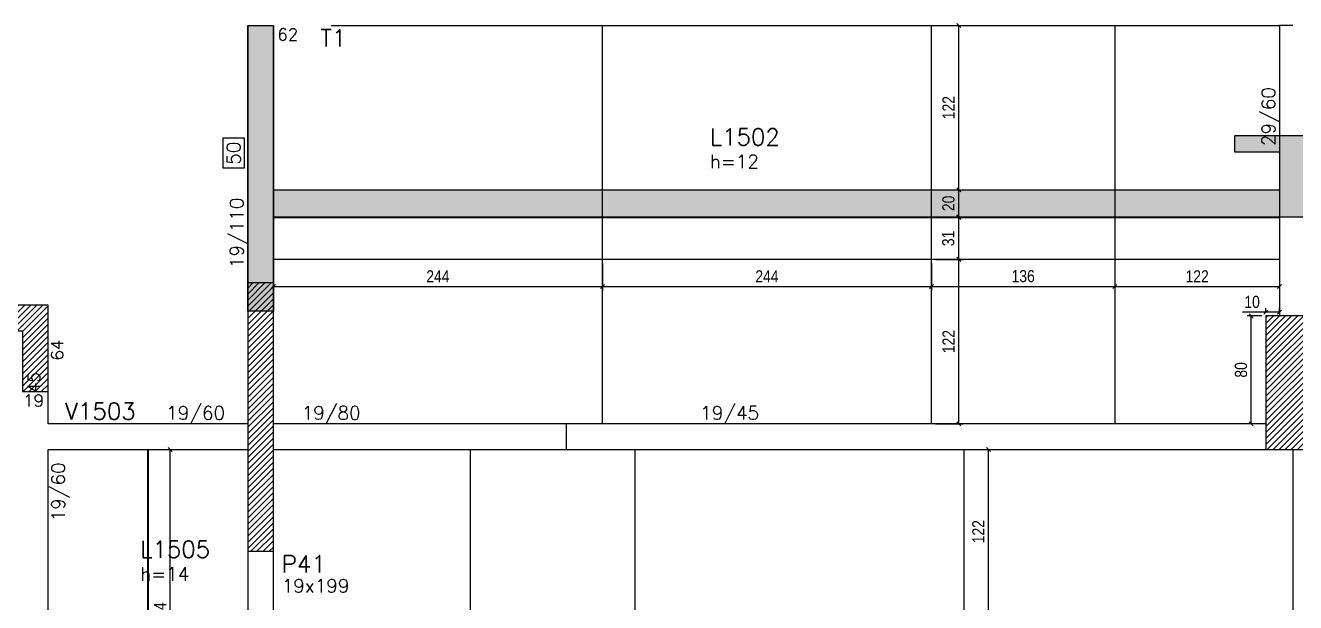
# Model space of a CAD drawing. Extents: x 1860 to 8661, y -614 to 3008.
# Drawn here: x 5906 to 6848, y 2010 to 2438 of the extents above; entities that cross this region are included whole.
import ezdxf
from ezdxf.enums import TextEntityAlignment as Align

# ---------------------------------------------------------------- set-up
doc = ezdxf.new("R2010")
doc.units = 0
for name, color, linetype in [('COTA', 241, 'Continuous'), ('F-CORTE', 4, 'Continuous'), ('F-DESNIVEL-1', 254, 'Continuous'), ('F-LAJES-DIM', 2, 'Continuous'), ('F-LAJES-NOME', 4, 'Continuous'), ('F-PILARES-DIM', 172, 'Continuous'), ('F-PILARES-HACH', 174, 'Continuous'), ('F-PILARES-NOME', 170, 'Continuous'), ('F-PILARES-S', 170, 'Continuous'), ('F-SOLIDO-CORTE', 71, 'Continuous'), ('F-VIGAS', 3, 'Continuous'), ('F-VIGAS-DIM', 2, 'Continuous'), ('F-VIGAS-NOME', 4, 'Continuous'), ('Painéis', 200, 'Continuous')]:
    doc.layers.add(name, color=color, linetype=linetype)
doc.layers.add('Hachura', color=251, linetype='Continuous', lineweight=9)
doc.styles.add('COTA TECNICA-50', font='techl___.ttf', dxfattribs={"height": 9})
doc.styles.add('MCP', font='romans.shx')
doc.dimstyles.new('COTA PAINEL-50', dxfattribs={"dimtxt": 9, "dimasz": 3, "dimexe": 3, "dimexo": 3, "dimgap": 3, "dimtad": 1, "dimdec": 1, "dimzin": 12, "dimdsep": 46, "dimtxsty": 'COTA TECNICA-50', "dimblk1": 'OBLIQUE', "dimblk2": 'OBLIQUE', "dimsah": 1, "dimcen": 0.9, "dimclrd": 4, "dimclre": 4, "dimclrt": 240, "dimadec": 1, "dimazin": 3, "dimtfac": 1, "dimtdec": 1, "dimtmove": 0, "dimatfit": 3, "dimfxl": 1, "dimtolj": 1, "dimtzin": 12, "dimarcsym": 0})
pattern_1 = [(45, (4795.1516, 832.909), (-2.245064, 2.245064), [])]

# ---------------------------------------------------------------- blocks, each defined once
blk = doc.blocks.new('*U36')
at = {"layer": 'F-VIGAS-DIM', "color": 1}
blk.add_lwpolyline([(0, 0), (22, 0), (22, 16), (0, 16)], close=True, dxfattribs=at)
at = {"layer": 'F-VIGAS-DIM', "style": 'MCP'}
blk.add_attdef('DIM', text='', height=10, dxfattribs=at).set_placement((11, 8), align=Align.MIDDLE_CENTER)
blk = doc.blocks.new('_Oblique')
at = {"color": 0, "linetype": 'ByBlock', "lineweight": -2}
blk.add_line((-0.5, -0.5), (0.5, 0.5), dxfattribs=at)
blk = doc.blocks.new('*D142')
at = {"layer": 'COTA', "color": 4, "lineweight": -2, "transparency": 16777216}
for p, q in [((5999.15, 2123.91), (6016.75, 2123.91)), ((6013.75, 1879.91), (6013.75, 2123.91)), ((6013.15, 1879.91), (6016.75, 1879.91))]:
    blk.add_line(p, q, dxfattribs=at)
at = {"layer": 'Defpoints', "color": 0, "transparency": 16777216}
for p in [(5996.15, 2123.91), (6013.75, 2123.91), (6010.15, 1879.91)]:
    blk.add_point(p, dxfattribs=at)
at = {"layer": 'COTA', "color": 4, "lineweight": -2, "transparency": 16777216, "xscale": 3, "yscale": 3, "zscale": 3}
for p, rotation in [((6013.75, 2123.91), 90), ((6013.75, 1879.91), 270)]:
    blk.add_blockref('_Oblique', p, dxfattribs=dict(at, rotation=rotation))
at = {"layer": 'COTA', "color": 240, "transparency": 16777216, "insert": (6006.19, 2001.91), "char_height": 9, "attachment_point": 5, "rotation": 90, "style": 'COTA TECNICA-50'}
blk.add_mtext('\\A1;244', dxfattribs=at)
blk = doc.blocks.new('*D162')
at = {"layer": 'COTA', "color": 4, "lineweight": -2, "transparency": 16777216}
for p, q in [((6605.15, 2123.91), (6623.47, 2123.91)), ((6620.47, 2001.91), (6620.47, 2123.91)), ((6605.15, 2001.91), (6623.47, 2001.91))]:
    blk.add_line(p, q, dxfattribs=at)
at = {"layer": 'Defpoints', "color": 0, "transparency": 16777216}
for p in [(6602.15, 2123.91), (6620.47, 2123.91), (6602.15, 2001.91)]:
    blk.add_point(p, dxfattribs=at)
at = {"layer": 'COTA', "color": 4, "lineweight": -2, "transparency": 16777216, "xscale": 3, "yscale": 3, "zscale": 3}
for p, rotation in [((6620.47, 2123.91), 90), ((6620.47, 2001.91), 270)]:
    blk.add_blockref('_Oblique', p, dxfattribs=dict(at, rotation=rotation))
at = {"layer": 'COTA', "color": 240, "transparency": 16777216, "insert": (6612.91, 2062.91), "char_height": 9, "attachment_point": 5, "rotation": 90, "style": 'COTA TECNICA-50'}
blk.add_mtext('\\A1;122', dxfattribs=at)
blk = doc.blocks.new('*D164')
at = {"layer": 'COTA', "color": 4, "lineweight": -2, "transparency": 16777216}
for p, q in [((6090.15, 2261.91), (6090.15, 2241.71)), ((6334.15, 2261.91), (6334.15, 2241.71)), ((6090.15, 2244.71), (6334.15, 2244.71))]:
    blk.add_line(p, q, dxfattribs=at)
at = {"layer": 'Defpoints', "color": 0, "transparency": 16777216}
for p in [(6090.15, 2264.91), (6334.15, 2264.91), (6334.15, 2244.71)]:
    blk.add_point(p, dxfattribs=at)
at = {"layer": 'COTA', "color": 4, "lineweight": -2, "transparency": 16777216, "xscale": 3, "yscale": 3, "zscale": 3, "rotation": 180}
blk.add_blockref('_Oblique', (6090.15, 2244.71), dxfattribs=at)
at = {"layer": 'COTA', "color": 4, "lineweight": -2, "transparency": 16777216, "xscale": 3, "yscale": 3, "zscale": 3}
blk.add_blockref('_Oblique', (6334.15, 2244.71), dxfattribs=at)
at = {"layer": 'COTA', "color": 240, "transparency": 16777216, "insert": (6212.15, 2252.28), "char_height": 9, "attachment_point": 5, "style": 'COTA TECNICA-50'}
blk.add_mtext('\\A1;244', dxfattribs=at)
blk = doc.blocks.new('*D165')
at = {"layer": 'COTA', "color": 4, "lineweight": -2, "transparency": 16777216}
for p, q in [((6334.15, 2261.91), (6334.15, 2241.71)), ((6578.15, 2261.91), (6578.15, 2241.71)), ((6334.15, 2244.71), (6578.15, 2244.71))]:
    blk.add_line(p, q, dxfattribs=at)
at = {"layer": 'Defpoints', "color": 0, "transparency": 16777216}
for p in [(6334.15, 2264.91), (6578.15, 2264.91), (6578.15, 2244.71)]:
    blk.add_point(p, dxfattribs=at)
at = {"layer": 'COTA', "color": 4, "lineweight": -2, "transparency": 16777216, "xscale": 3, "yscale": 3, "zscale": 3, "rotation": 180}
blk.add_blockref('_Oblique', (6334.15, 2244.71), dxfattribs=at)
at = {"layer": 'COTA', "color": 4, "lineweight": -2, "transparency": 16777216, "xscale": 3, "yscale": 3, "zscale": 3}
blk.add_blockref('_Oblique', (6578.15, 2244.71), dxfattribs=at)
at = {"layer": 'COTA', "color": 240, "transparency": 16777216, "insert": (6456.15, 2252.28), "char_height": 9, "attachment_point": 5, "style": 'COTA TECNICA-50'}
blk.add_mtext('\\A1;244', dxfattribs=at)
blk = doc.blocks.new('*D166')
at = {"layer": 'COTA', "color": 4, "lineweight": -2, "transparency": 16777216}
for p, q in [((6578.15, 2261.91), (6578.15, 2241.71)), ((6714.15, 2261.91), (6714.15, 2241.71)), ((6578.15, 2244.71), (6714.15, 2244.71))]:
    blk.add_line(p, q, dxfattribs=at)
at = {"layer": 'Defpoints', "color": 0, "transparency": 16777216}
for p in [(6578.15, 2264.91), (6714.15, 2264.91), (6714.15, 2244.71)]:
    blk.add_point(p, dxfattribs=at)
at = {"layer": 'COTA', "color": 4, "lineweight": -2, "transparency": 16777216, "xscale": 3, "yscale": 3, "zscale": 3, "rotation": 180}
blk.add_blockref('_Oblique', (6578.15, 2244.71), dxfattribs=at)
at = {"layer": 'COTA', "color": 4, "lineweight": -2, "transparency": 16777216, "xscale": 3, "yscale": 3, "zscale": 3}
blk.add_blockref('_Oblique', (6714.15, 2244.71), dxfattribs=at)
at = {"layer": 'COTA', "color": 240, "transparency": 16777216, "insert": (6646.15, 2252.41), "char_height": 9, "attachment_point": 5, "style": 'COTA TECNICA-50'}
blk.add_mtext('\\A1;136', dxfattribs=at)
blk = doc.blocks.new('*D167')
at = {"layer": 'COTA', "color": 4, "lineweight": -2, "transparency": 16777216}
for p, q in [((6714.15, 2261.91), (6714.15, 2241.71)), ((6836.15, 2261.91), (6836.15, 2241.71)), ((6714.15, 2244.71), (6836.15, 2244.71))]:
    blk.add_line(p, q, dxfattribs=at)
at = {"layer": 'Defpoints', "color": 0, "transparency": 16777216}
for p in [(6714.15, 2264.91), (6836.15, 2264.91), (6836.15, 2244.71)]:
    blk.add_point(p, dxfattribs=at)
at = {"layer": 'COTA', "color": 4, "lineweight": -2, "transparency": 16777216, "xscale": 3, "yscale": 3, "zscale": 3, "rotation": 180}
blk.add_blockref('_Oblique', (6714.15, 2244.71), dxfattribs=at)
at = {"layer": 'COTA', "color": 4, "lineweight": -2, "transparency": 16777216, "xscale": 3, "yscale": 3, "zscale": 3}
blk.add_blockref('_Oblique', (6836.15, 2244.71), dxfattribs=at)
at = {"layer": 'COTA', "color": 240, "transparency": 16777216, "insert": (6775.15, 2252.27), "char_height": 9, "attachment_point": 5, "style": 'COTA TECNICA-50'}
blk.add_mtext('\\A1;122', dxfattribs=at)
blk = doc.blocks.new('*D168')
at = {"layer": 'COTA', "color": 4, "lineweight": -2, "transparency": 16777216}
for p, q in [((6823.15, 2222.91), (6812.3, 2222.91)), ((6815.3, 2142.91), (6815.3, 2222.91)), ((6823.15, 2142.91), (6812.3, 2142.91))]:
    blk.add_line(p, q, dxfattribs=at)
at = {"layer": 'Defpoints', "color": 0, "transparency": 16777216}
for p in [(6815.3, 2222.91), (6826.15, 2222.91), (6826.15, 2142.91)]:
    blk.add_point(p, dxfattribs=at)
at = {"layer": 'COTA', "color": 4, "lineweight": -2, "transparency": 16777216, "xscale": 3, "yscale": 3, "zscale": 3}
for p, rotation in [((6815.3, 2222.91), 90), ((6815.3, 2142.91), 270)]:
    blk.add_blockref('_Oblique', p, dxfattribs=dict(at, rotation=rotation))
at = {"layer": 'COTA', "color": 240, "transparency": 16777216, "insert": (6807.69, 2182.91), "char_height": 9, "attachment_point": 5, "rotation": 90, "style": 'COTA TECNICA-50'}
blk.add_mtext('\\A1;80', dxfattribs=at)
blk = doc.blocks.new('*D169')
at = {"layer": 'COTA', "color": 4, "lineweight": -2, "transparency": 16777216}
for p, q in [((6826.15, 2225.72), (6808.66, 2225.72)), ((6826.15, 2225.91), (6826.15, 2228.72)), ((6836.15, 2225.72), (6826.15, 2225.72)), ((6836.15, 2225.91), (6836.15, 2228.72))]:
    blk.add_line(p, q, dxfattribs=at)
at = {"layer": 'Defpoints', "color": 0, "transparency": 16777216}
for p in [(6826.15, 2225.72), (6826.15, 2222.91), (6836.15, 2222.91)]:
    blk.add_point(p, dxfattribs=at)
at = {"layer": 'COTA', "color": 4, "lineweight": -2, "transparency": 16777216, "xscale": 3, "yscale": 3, "zscale": 3, "rotation": 180}
blk.add_blockref('_Oblique', (6826.15, 2225.72), dxfattribs=at)
at = {"layer": 'COTA', "color": 4, "lineweight": -2, "transparency": 16777216, "xscale": 3, "yscale": 3, "zscale": 3}
blk.add_blockref('_Oblique', (6836.15, 2225.72), dxfattribs=at)
at = {"layer": 'COTA', "color": 240, "transparency": 16777216, "insert": (6815.91, 2233.31), "char_height": 9, "attachment_point": 5, "style": 'COTA TECNICA-50'}
blk.add_mtext('\\A1;10', dxfattribs=at)
blk = doc.blocks.new('*D170')
at = {"layer": 'COTA', "color": 4, "lineweight": -2, "transparency": 16777216}
for p, q in [((6581.15, 2264.91), (6601.34, 2264.91)), ((6598.34, 2142.91), (6598.34, 2264.91)), ((6581.15, 2142.91), (6601.34, 2142.91))]:
    blk.add_line(p, q, dxfattribs=at)
at = {"layer": 'Defpoints', "color": 0, "transparency": 16777216}
for p in [(6578.15, 2264.91), (6598.34, 2264.91), (6578.15, 2142.91)]:
    blk.add_point(p, dxfattribs=at)
at = {"layer": 'COTA', "color": 4, "lineweight": -2, "transparency": 16777216, "xscale": 3, "yscale": 3, "zscale": 3}
for p, rotation in [((6598.34, 2264.91), 90), ((6598.34, 2142.91), 270)]:
    blk.add_blockref('_Oblique', p, dxfattribs=dict(at, rotation=rotation))
at = {"layer": 'COTA', "color": 240, "transparency": 16777216, "insert": (6590.79, 2203.91), "char_height": 9, "attachment_point": 5, "rotation": 90, "style": 'COTA TECNICA-50'}
blk.add_mtext('\\A1;122', dxfattribs=at)
blk = doc.blocks.new('*D171')
at = {"layer": 'COTA', "color": 4, "lineweight": -2, "transparency": 16777216}
for p, q in [((6581.15, 2295.91), (6601.34, 2295.91)), ((6598.34, 2264.91), (6598.34, 2295.91)), ((6581.15, 2264.91), (6601.34, 2264.91))]:
    blk.add_line(p, q, dxfattribs=at)
at = {"layer": 'Defpoints', "color": 0, "transparency": 16777216}
for p in [(6578.15, 2295.91), (6598.34, 2295.91), (6578.15, 2264.91)]:
    blk.add_point(p, dxfattribs=at)
at = {"layer": 'COTA', "color": 4, "lineweight": -2, "transparency": 16777216, "xscale": 3, "yscale": 3, "zscale": 3}
for p, rotation in [((6598.34, 2295.91), 90), ((6598.34, 2264.91), 270)]:
    blk.add_blockref('_Oblique', p, dxfattribs=dict(at, rotation=rotation))
at = {"layer": 'COTA', "color": 240, "transparency": 16777216, "insert": (6590.64, 2280.41), "char_height": 9, "attachment_point": 5, "rotation": 90, "style": 'COTA TECNICA-50'}
blk.add_mtext('\\A1;31', dxfattribs=at)
blk = doc.blocks.new('*D172')
at = {"layer": 'COTA', "color": 4, "lineweight": -2, "transparency": 16777216}
for p, q in [((6581.15, 2316.41), (6601.34, 2316.41)), ((6598.34, 2296.41), (6598.34, 2316.41)), ((6581.15, 2296.41), (6601.34, 2296.41))]:
    blk.add_line(p, q, dxfattribs=at)
at = {"layer": 'Defpoints', "color": 0, "transparency": 16777216}
for p in [(6578.15, 2316.41), (6598.34, 2316.41), (6578.15, 2296.41)]:
    blk.add_point(p, dxfattribs=at)
at = {"layer": 'COTA', "color": 4, "lineweight": -2, "transparency": 16777216, "xscale": 3, "yscale": 3, "zscale": 3}
for p, rotation in [((6598.34, 2316.41), 90), ((6598.34, 2296.41), 270)]:
    blk.add_blockref('_Oblique', p, dxfattribs=dict(at, rotation=rotation))
at = {"layer": 'COTA', "color": 240, "transparency": 16777216, "insert": (6590.75, 2306.41), "char_height": 9, "attachment_point": 5, "rotation": 90, "style": 'COTA TECNICA-50'}
blk.add_mtext('\\A1;20', dxfattribs=at)
blk = doc.blocks.new('*D173')
at = {"layer": 'COTA', "color": 4, "lineweight": -2, "transparency": 16777216}
for p, q in [((6581.15, 2438.41), (6601.34, 2438.41)), ((6598.34, 2316.41), (6598.34, 2438.41)), ((6581.15, 2316.41), (6601.34, 2316.41))]:
    blk.add_line(p, q, dxfattribs=at)
at = {"layer": 'Defpoints', "color": 0, "transparency": 16777216}
for p in [(6578.15, 2438.41), (6598.34, 2438.41), (6578.15, 2316.41)]:
    blk.add_point(p, dxfattribs=at)
at = {"layer": 'COTA', "color": 4, "lineweight": -2, "transparency": 16777216, "xscale": 3, "yscale": 3, "zscale": 3}
for p, rotation in [((6598.34, 2438.41), 90), ((6598.34, 2316.41), 270)]:
    blk.add_blockref('_Oblique', p, dxfattribs=dict(at, rotation=rotation))
at = {"layer": 'COTA', "color": 240, "transparency": 16777216, "insert": (6590.79, 2377.41), "char_height": 9, "attachment_point": 5, "rotation": 90, "style": 'COTA TECNICA-50'}
blk.add_mtext('\\A1;122', dxfattribs=at)

msp = doc.modelspace()

# ---------------------------------------------------------------- hatches: boundary and pattern name
at = {"layer": 'F-DESNIVEL-1'}
h = msp.add_hatch(color=256, dxfattribs=at)
h.dxf.hatch_style = 1
h.paths.add_polyline_path([(6071.15, 2438.31), (6090.15, 2438.31), (6090.15, 2226.54), (6071.15, 2226.54)])
h.paths.add_polyline_path([(6071.15, 2247.51), (6071.15, 2438.31)], flags=25)
at = {"layer": 'F-PILARES-HACH', "linetype": 'Continuous'}
h = msp.add_hatch(dxfattribs=at)
h.set_pattern_fill('ANSI31', color=256, style=0)
h.set_pattern_definition(pattern_1)
h.paths.add_polyline_path([(5861.15, 2270.91), (5861.15, 2211.91), (5904.15, 2211.91), (5904.15, 2166.91), (5923.15, 2166.91), (5923.15, 2230.91), (5876.15, 2230.91), (5876.15, 2270.91)], flags=16)
h = msp.add_hatch(dxfattribs=at)
h.set_pattern_fill('ANSI31', color=256, style=0)
h.set_pattern_definition(pattern_1)
h.paths.add_polyline_path([(6071.15, 2048.41), (6090.15, 2048.41), (6090.15, 2247.41), (6071.15, 2247.41)], flags=16)
h = msp.add_hatch(dxfattribs=at)
h.set_pattern_fill('ANSI31', color=256, style=0)
h.set_pattern_definition(pattern_1)
h.paths.add_polyline_path([(6826.15, 2123.91), (6865.15, 2123.91), (6865.15, 2222.91), (6826.15, 2222.91)], flags=16)
at = {"layer": 'F-SOLIDO-CORTE', "linetype": 'Continuous'}
msp.add_hatch(color=256, dxfattribs=at).paths.add_polyline_path([(6836.15, 2296.54), (6865.15, 2296.54), (6865.15, 2336.54), (6898.5, 2336.54), (6898.5, 2356.54), (6836.15, 2356.54), (6802.8, 2356.54), (6802.8, 2344.54), (6836.15, 2344.54)])
at = {"layer": 'Hachura'}
h = msp.add_hatch(color=256, dxfattribs=at)
h.dxf.hatch_style = 1
h.paths.add_polyline_path([(6090.15, 2316.41), (6090.15, 2296.41), (6334.15, 2296.41), (6334.15, 2316.41)])
h.paths.add_polyline_path([(6334.15, 2316.41), (6334.15, 2296.41), (6578.15, 2296.41), (6578.15, 2316.41)])
h.paths.add_polyline_path([(6578.15, 2316.41), (6578.15, 2296.41), (6714.15, 2296.41), (6714.15, 2316.41)])
h.paths.add_polyline_path([(6714.15, 2316.41), (6714.15, 2296.41), (6836.15, 2296.41), (6836.15, 2316.41)])

# ---------------------------------------------------------------- linework, layer by layer
at = {"layer": 'F-CORTE', "linetype": 'Continuous'}
for points in [[(6898.5, 2356.54), (6836.15, 2356.54), (6802.8, 2356.54)], [(6802.8, 2344.54), (6836.15, 2344.54), (6836.15, 2296.54), (6865.15, 2296.54), (6865.15, 2336.54), (6898.5, 2336.54)]]:
    msp.add_lwpolyline(points, dxfattribs=at)
at = {"layer": 'F-DESNIVEL-1', "linetype": 'Continuous'}
msp.add_lwpolyline([(6071.15, 2438.31), (6090.15, 2438.31), (6090.15, 2226.54), (6071.15, 2226.54)], close=True, dxfattribs=at)
msp.add_solid([(6071.15, 2247.51), (6071.15, 2438.31), (6071.15, 2247.51)], dxfattribs=at)
at = {"layer": 'F-PILARES-S', "linetype": 'Continuous'}
for points in [[(5861.15, 2270.91), (5861.15, 2211.91), (5904.15, 2211.91), (5904.15, 2166.91), (5923.15, 2166.91), (5923.15, 2230.91), (5876.15, 2230.91), (5876.15, 2270.91), (5861.15, 2270.91)], [(6071.15, 2048.41), (6090.15, 2048.41), (6090.15, 2247.41), (6071.15, 2247.41), (6071.15, 2048.41)], [(6826.15, 2123.91), (6865.15, 2123.91), (6865.15, 2222.91), (6826.15, 2222.91), (6826.15, 2123.91)]]:
    msp.add_lwpolyline(points, dxfattribs=at)
at = {"layer": 'F-SOLIDO-CORTE', "linetype": 'Continuous'}
msp.add_lwpolyline([(6836.15, 2296.54), (6865.15, 2296.54), (6865.15, 2336.54), (6898.5, 2336.54), (6898.5, 2356.54), (6836.15, 2356.54), (6802.8, 2356.54), (6802.8, 2344.54), (6836.15, 2344.54), (6836.15, 2296.54)], dxfattribs=at)
at = {"layer": 'F-VIGAS'}
for points in [[(6071.15, 2438.41), (6071.15, 2247.41)], [(6090.15, 2247.41), (6090.15, 2438.41)], [(6133.15, 2438.41), (6836.15, 2438.41)], [(6836.15, 2438.41), (6836.15, 2222.91)], [(6846.15, 2438.41), (6836.15, 2438.41)], [(5923.15, 2142.91), (5923.15, 2166.91)], [(6071.15, 2142.91), (5923.15, 2142.91)], [(6319.15, 2142.91), (6090.15, 2142.91)], [(6307.65, 2123.91), (6307.65, 2142.91)], [(6826.15, 2142.91), (6319.15, 2142.91)], [(5923.15, 2123.91), (6071.15, 2123.91)], [(5923.15, 1661.41), (5923.15, 2123.91)], [(6090.15, 2123.91), (6319.15, 2123.91)], [(6319.15, 2123.91), (6826.15, 2123.91)], [(6846.15, 2123.91), (6846.15, 1716.41)], [(6071.15, 2048.41), (6071.15, 1817.41)], [(6090.15, 1817.41), (6090.15, 2048.41)]]:
    msp.add_lwpolyline(points, dxfattribs=at)
at = {"layer": 'Painéis'}
for points in [[(6334.15, 2142.91), (6334.15, 2438.41)], [(6578.15, 2142.91), (6578.15, 2438.41)], [(6714.15, 2438.41), (6714.15, 2142.91)], [(6090.15, 2316.41), (6836.15, 2316.41)], [(6090.15, 2296.41), (6836.15, 2296.41)], [(6090.15, 2295.91), (6836.15, 2295.91)], [(6836.15, 2264.91), (6090.15, 2264.91)], [(5997.15, 1661.41), (5997.15, 2123.91)], [(5997.65, 1661.41), (5997.65, 2123.91)], [(6236.15, 2123.91), (6236.15, 1716.41)], [(6358.15, 2123.91), (6358.15, 1716.41)], [(6602.15, 2123.91), (6602.15, 1716.41)]]:
    msp.add_lwpolyline(points, dxfattribs=at)

# ---------------------------------------------------------------- block references
at = {"layer": 'F-VIGAS-DIM', "linetype": 'Continuous', "rotation": 90}
msp.add_blockref('*U36', (6068.74, 2332.66), dxfattribs=at).add_auto_attribs({'DIM': '50'})

# ---------------------------------------------------------------- texts
at = {"layer": 'F-LAJES-DIM', "linetype": 'Continuous', "style": 'MCP'}
for s, p in [('h=12', (6413.78, 2332.42)), ('h=14', (5991.38, 2026.57))]:
    msp.add_text(s, height=10, dxfattribs=at).set_placement(p)
at = {"layer": 'F-LAJES-NOME', "linetype": 'Continuous', "style": 'MCP'}
for s, p in [('L1502', (6413.78, 2349.42)), ('L1505', (5991.38, 2043.57))]:
    msp.add_text(s, height=12.5, dxfattribs=at).set_placement(p)
at = {"layer": 'F-PILARES-DIM', "linetype": 'Continuous', "style": 'MCP'}
for s, height, p in [('62', 9, (6093.15, 2427.16)), ('19', 9, (5904.65, 2155.66)), ('19x199', 10, (6096.4, 2017.78))]:
    msp.add_text(s, height=height, dxfattribs=at).set_placement(p)
for s, p in [('64', (5934.4, 2189.91)), ('45', (5917.07, 2165.89))]:
    msp.add_text(s, height=9, rotation=90, dxfattribs=at).set_placement(p)
at = {"layer": 'F-PILARES-NOME', "linetype": 'Continuous', "style": 'MCP'}
for s, p in [('T1', (6124.97, 2422.78)), ('P41', (6096.4, 2032.78))]:
    msp.add_text(s, height=12.5, dxfattribs=at).set_placement(p)
at = {"layer": 'F-VIGAS-DIM', "linetype": 'Continuous', "style": 'MCP'}
for s, p in [('29/60', (6833.03, 2348.94)), ('19/110', (6068.03, 2258.41)), ('19/60', (5935.65, 2070.62))]:
    msp.add_text(s, height=10, rotation=90, dxfattribs=at).set_placement(p)
for s, p in [('19/60', (6010.65, 2146.03)), ('19/80', (6111.15, 2146.03)), ('19/45', (6406.65, 2146.03))]:
    msp.add_text(s, height=10, dxfattribs=at).set_placement(p)
at = {"layer": 'F-VIGAS-NOME', "linetype": 'Continuous', "style": 'MCP'}
msp.add_text('V1503', height=12.5, dxfattribs=at).set_placement((5935.65, 2146.03))

# ---------------------------------------------------------------- dimensions: what is measured, and where the dimension line sits
at = {"layer": 'COTA'}
for base, p1, p2, picture, middle in [((6598.34, 2438.41), (6578.15, 2316.41), (6578.15, 2438.41), '*D173', (6590.79, 2377.41)), ((6598.34, 2295.91), (6578.15, 2264.91), (6578.15, 2295.91), '*D171', (6590.64, 2280.41)), ((6013.75, 2123.91), (6010.15, 1879.91), (5996.15, 2123.91), '*D142', (6006.19, 2001.91))]:
    dim = msp.add_linear_dim(base=base, p1=p1, p2=p2, angle=90, dimstyle='COTA PAINEL-50', override={"dimtmove": 1}, dxfattribs=at)
    dim.commit()
    dim.dimension.update_dxf_attribs({"geometry": picture, "text_midpoint": middle})
for base, p1, p2, picture, middle in [((6598.34, 2316.41), (6578.15, 2296.41), (6578.15, 2316.41), '*D172', (6590.75, 2306.41)), ((6598.34, 2264.91), (6578.15, 2142.91), (6578.15, 2264.91), '*D170', (6590.79, 2203.91)), ((6815.3, 2222.91), (6826.15, 2142.91), (6826.15, 2222.91), '*D168', (6807.69, 2182.91)), ((6620.47, 2123.91), (6602.15, 2001.91), (6602.15, 2123.91), '*D162', (6612.91, 2062.91))]:
    dim = msp.add_linear_dim(base=base, p1=p1, p2=p2, angle=90, dimstyle='COTA PAINEL-50', dxfattribs=at)
    dim.commit()
    dim.dimension.update_dxf_attribs({"geometry": picture, "text_midpoint": middle})
for base, p1, p2, picture, middle in [((6334.15, 2244.71), (6090.15, 2264.91), (6334.15, 2264.91), '*D164', (6212.15, 2252.28)), ((6836.15, 2244.71), (6714.15, 2264.91), (6836.15, 2264.91), '*D167', (6775.15, 2252.27)), ((6826.15, 2225.72), (6836.15, 2222.91), (6826.15, 2222.91), '*D169', (6815.91, 2233.31))]:
    dim = msp.add_linear_dim(base=base, p1=p1, p2=p2, dimstyle='COTA PAINEL-50', dxfattribs=at)
    dim.commit()
    dim.dimension.update_dxf_attribs({"geometry": picture, "text_midpoint": middle})
for base, p1, p2, picture, middle in [((6578.15, 2244.71), (6334.15, 2264.91), (6578.15, 2264.91), '*D165', (6456.15, 2252.28)), ((6714.15, 2244.71), (6578.15, 2264.91), (6714.15, 2264.91), '*D166', (6646.15, 2252.41))]:
    dim = msp.add_linear_dim(base=base, p1=p1, p2=p2, dimstyle='COTA PAINEL-50', override={"dimtmove": 1}, dxfattribs=at)
    dim.commit()
    dim.dimension.update_dxf_attribs({"geometry": picture, "text_midpoint": middle})

doc.saveas('drawing.dxf')
